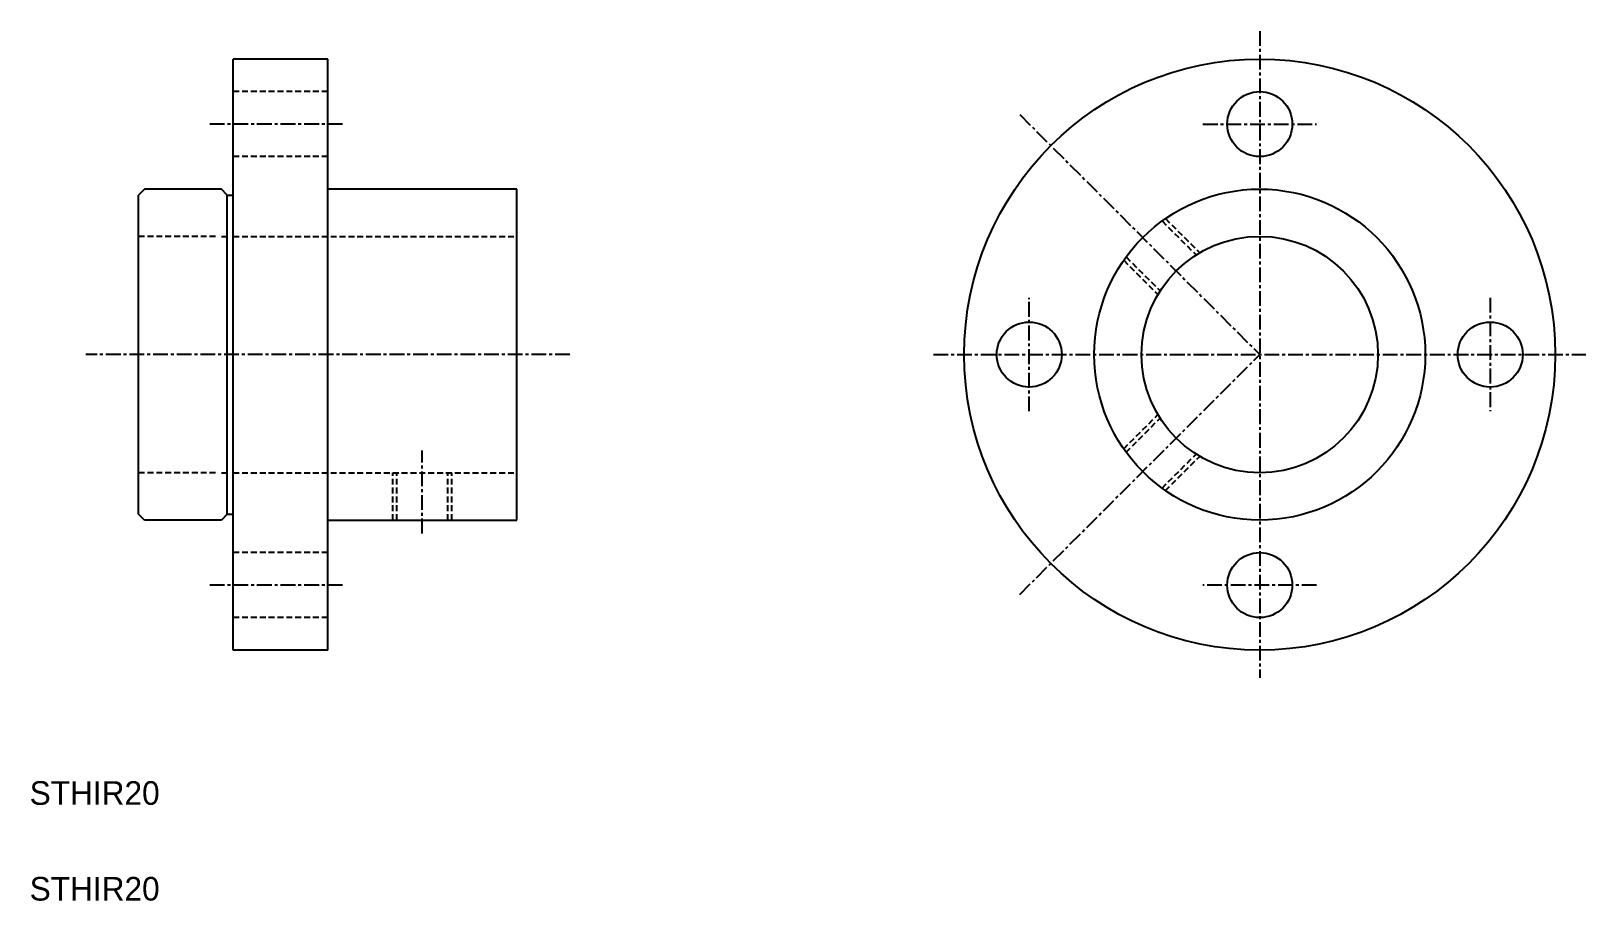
# Model space of a CAD drawing. Extents: x 10 to 142, y 10 to 84.
import ezdxf

# ---------------------------------------------------------------- set-up
doc = ezdxf.new("R2010")
doc.units = 0
doc.linetypes.add('CENTER', pattern=[2, 1.25, -0.25, 0.25, -0.25])
doc.linetypes.add('DASHED', pattern=[0.75, 0.5, -0.25])
doc.layers.get('0').update_dxf_attribs({"linetype": 'CONTINUOUS'})
doc.layers.add('CENTER', color=1, linetype='CENTER')

msp = doc.modelspace()

# ---------------------------------------------------------------- linework, layer by layer
for p, q in [((27.22, 31.19), (27.22, 81.19)), ((35.22, 81.19), (27.22, 81.19)), ((35.22, 31.19), (35.22, 81.19)), ((19.72, 70.19), (19.22, 69.69)), ((26.22, 70.19), (19.72, 70.19)), ((26.72, 69.69), (26.22, 70.19)), ((51.22, 70.19), (35.22, 70.19)), ((51.22, 42.19), (51.22, 70.19)), ((19.22, 42.69), (19.22, 69.69)), ((26.72, 42.69), (26.72, 69.69)), ((26.72, 69.69), (27.22, 69.69)), ((19.72, 42.19), (19.22, 42.69)), ((26.22, 42.19), (19.72, 42.19)), ((26.72, 42.69), (26.22, 42.19)), ((26.72, 42.69), (27.22, 42.69)), ((35.22, 42.19), (51.22, 42.19)), ((35.22, 31.19), (27.22, 31.19))]:
    msp.add_line(p, q)
at = {"color": 3, "linetype": 'DASHED'}
for p, q in [((35.22, 78.44), (27.22, 78.44)), ((35.22, 72.94), (27.22, 72.94)), ((105.8, 67.5), (108.68, 64.62)), ((106.09, 67.7), (108.99, 64.81)), ((25.72, 66.19), (19.22, 66.19)), ((26.22, 66.19), (26.72, 66.19)), ((27.22, 66.19), (51.22, 66.19)), ((102.56, 64.17), (105.45, 61.27)), ((102.76, 64.45), (105.64, 61.58)), ((102.56, 48.22), (105.45, 51.11)), ((102.76, 47.93), (105.64, 50.81)), ((105.8, 44.89), (108.68, 47.77)), ((106.09, 44.69), (108.99, 47.58)), ((25.72, 46.19), (19.22, 46.19)), ((26.22, 46.19), (26.72, 46.19)), ((27.22, 46.19), (51.22, 46.19)), ((40.72, 42.19), (40.72, 46.19)), ((41.07, 42.19), (41.07, 46.19)), ((45.37, 42.19), (45.37, 46.19)), ((45.72, 42.19), (45.72, 46.19)), ((35.22, 39.44), (27.22, 39.44)), ((35.22, 33.94), (27.22, 33.94))]:
    msp.add_line(p, q, dxfattribs=at)
for centre, radius in [((114.07, 56.19), 25), ((114.07, 75.69), 2.75), ((114.07, 56.19), 14), ((114.07, 56.19), 10), ((94.57, 56.19), 2.75), ((133.57, 56.19), 2.75), ((114.07, 36.69), 2.75)]:
    msp.add_circle(centre, radius)
at = {"layer": 'CENTER', "linetype": 'CENTER'}
for p, q in [((114.07, 83.56), (114.07, 28.83)), ((93.77, 76.49), (114.07, 56.19)), ((36.48, 75.69), (25.13, 75.69)), ((109.26, 75.69), (118.87, 75.69)), ((94.57, 51.39), (94.57, 61)), ((133.57, 61), (133.57, 51.39)), ((55.7, 56.19), (14.74, 56.19)), ((86.47, 56.19), (141.66, 56.19)), ((93.77, 35.9), (114.07, 56.19)), ((43.22, 41.06), (43.22, 48.07)), ((36.48, 36.69), (25.13, 36.69)), ((118.87, 36.69), (109.26, 36.69))]:
    msp.add_line(p, q, dxfattribs=at)

# ---------------------------------------------------------------- texts
for p in [(10, 18.1), (10, 10)]:
    msp.add_text('STHIR20', height=2).set_placement(p)

doc.saveas('drawing.dxf')
